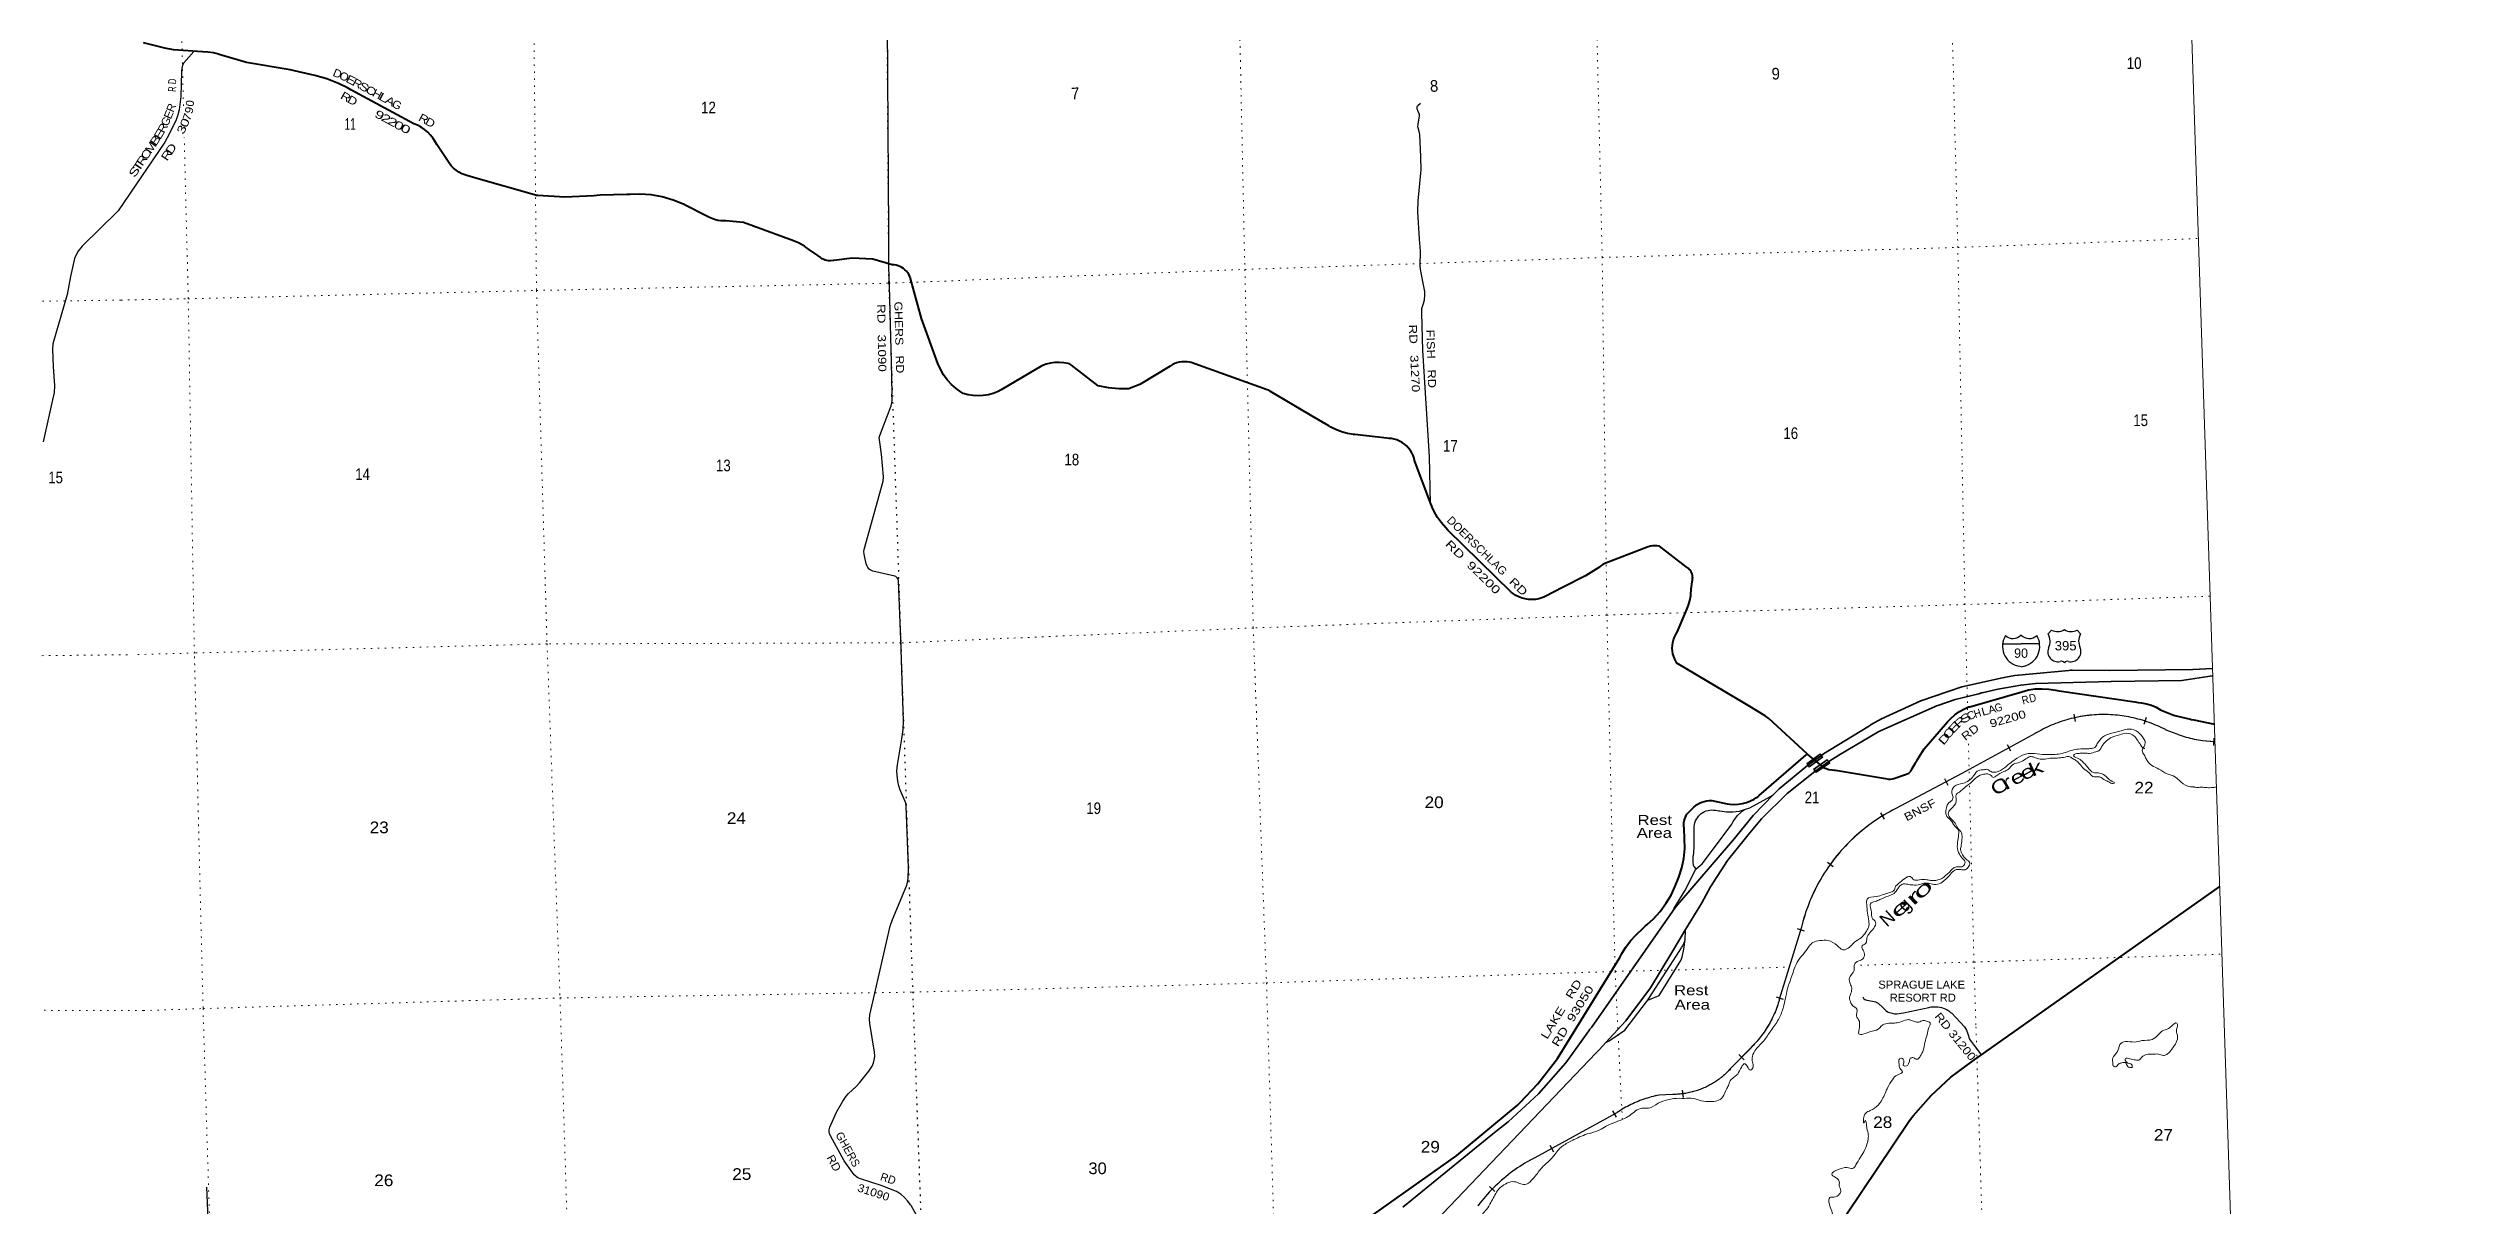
# Model space of a CAD drawing. Header units: feet. Extents: x 497223 to 751810, y -177792 to 12311.
# Drawn here: x 715698 to 751810, y -68450 to -51084 of the extents above; entities that cross this region are included whole.
import ezdxf
from ezdxf.enums import TextEntityAlignment as Align

# ---------------------------------------------------------------- set-up
doc = ezdxf.new("R2010")
doc.units = ezdxf.units.FT
doc.header["$LTSCALE"] = 70
doc.linetypes.add('DOTTED', pattern=[1.5, 0.3, -1.2])
for name, color, linetype, lineweight in [('15', 7, 'Continuous', 25), ('16', 7, 'Continuous', 25), ('18', 7, 'Continuous', 35), ('19', 7, 'Continuous', 25), ('26', 7, 'Continuous', 40), ('29', 7, 'Continuous', 25), ('34', 7, 'Continuous', 25), ('39', 7, 'Continuous', 13), ('4', 7, 'Continuous', 13), ('55', 7, 'Continuous', 13), ('6', 7, 'DOTTED', 25), ('7', 7, 'DOTTED', 13)]:
    doc.layers.add(name, color=color, linetype=linetype, lineweight=lineweight)
for name, color, linetype in [('27', 7, 'Continuous'), ('30', 7, 'Continuous'), ('41', 7, 'Continuous'), ('45', 7, 'Continuous')]:
    doc.layers.add(name, color=color, linetype=linetype)

msp = doc.modelspace()

# ---------------------------------------------------------------- linework, layer by layer
at = {"layer": '15'}
for p, q in [((745286.03, -59889.57), (745288.93, -59886.66)), ((745292.1, -59889.04), (745288.67, -59886.66)), ((745013.32, -60021.04), (745289.73, -60021.04)), ((745289.73, -60366.62), (745225.84, -60348.66)), ((745289.2, -60366.88), (745352.83, -60348.14))]:
    msp.add_line(p, q, dxfattribs=at)
msp.add_lwpolyline([(745565.09, -60021.04), (745289.2, -60021.04), (745289.73, -60021.04)], dxfattribs=at)
for centre, radius, start, end in [((745315.95, -60056.14), 306.13, 148.44436, 254.43378), ((745167.35, -59773.54), 165.66, 227.34248, 315.8117), ((745411.04, -59773.54), 165.66, 224.18831, 312.69403), ((745262.44, -60056.14), 306.13, 283.08087, 31.62484)]:
    msp.add_arc(centre, radius, start, end, dxfattribs=at)
at = {"layer": '16'}
for p, q in [((745694.87, -59870.82), (745746.18, -59812.06)), ((745937.94, -59806.09), (745937.66, -59806.29)), ((746130.03, -59811.97), (746181.42, -59870.82))]:
    msp.add_line(p, q, dxfattribs=at)
for centre, radius, start, end in [((745501.89, -59981.45), 222.05, 332.97043, 29.75871), ((745837.26, -59654.4), 182.07, 239.97227, 303.45418), ((746039.04, -59654.9), 181.52, 236.33975, 300.08743), ((746039.03, -59654.4), 182.07, 236.54582, 236.59441), ((746374.39, -59981.45), 222.05, 150.24129, 207.02957), ((745841.08, -60136.35), 151.42, 159.09177, 283.81923), ((746035.2, -60136.35), 151.42, 256.18077, 20.90823)]:
    msp.add_arc(centre, radius, start, end, dxfattribs=at)
for centre, major_axis, start_param, end_param in [((745896.42, -60335.17), (-19.56, 51.67), 4.95877769, 6.28318531), ((745979.87, -60335.17), (19.56, 51.67), 0, 1.32637542)]:
    msp.add_ellipse(centre, major_axis=major_axis, ratio=0.929097, start_param=start_param, end_param=end_param, dxfattribs=at)
at = {"layer": '18'}
for points in [[(742194.35, -61766.56), (742294.17, -61693.29), (742326.44, -61671.7), (742988.25, -61263.51), (743013.25, -61248.09), (743038.25, -61231.34), (743193.89, -61146.34), (743784.85, -60874.53), (744400.98, -60665.97), (745008.52, -60529.06), (745039.29, -60522.12), (745058.52, -60519.03), (745196.48, -60496.84), (746006, -60418.23), (746032.01, -60415.71), (746056, -60415.87), (746619.44, -60419.74), (747865.72, -60406.85), (748158.69, -60388.68)], [(742304.53, -61855.46), (742403.71, -61785.59), (742553.54, -61691.7), (743155.34, -61334.86), (743990.12, -60965.22), (744020.3, -60951.85), (744040.12, -60946.12), (744300.53, -60853.47), (744654.77, -60768.27), (744695.28, -60756.54), (744704.77, -60755.04), (744939.97, -60701.37), (745284.28, -60638.74), (745503.39, -60616.37), (746638.12, -60582.03), (747699.76, -60570.68), (748153.48, -60497.35)], [(740258.02, -64306.39), (740471.53, -63955.44), (740486.74, -63930.44), (740503.07, -63905.44), (740631.15, -63662.39), (740883.52, -63270.19), (741154.56, -62932.58), (741194, -62883.45), (741194.74, -62882.58), (741396.89, -62643.77), (741778.89, -62264.05), (742193.09, -61933.98), (742304.53, -61855.46)], [(741577.16, -62281.36), (741661.1, -62195.17), (742085.01, -61846.81), (742194.35, -61766.56)], [(740060.12, -64035.05), (740106.81, -63968.17), (740991.86, -62941.48), (741011.47, -62916.48), (741031.72, -62891.48), (741272.56, -62594.14), (741577.16, -62281.36)], [(736014.12, -68470.96), (737361.15, -67375.39), (737386.15, -67352.98), (737411.15, -67333.29), (737596.42, -67187.35), (738052.86, -66768.75), (738463.04, -66304.73), (738804.65, -65825.38), (738822.47, -65800.38), (738845.3, -65775.38), (740060.12, -64035.05)], [(739062, -65999.25), (739361.64, -65675.93), (739731.88, -65181.44), (740048.39, -64650.97), (740258.02, -64306.39)], [(729873.98, -75951.53), (730258.62, -75602.91), (730335.94, -75526.06), (730529.49, -75303.93), (731056.21, -74682.44), (731455.94, -74229.47), (731950.51, -73770.08), (732320.4, -73479.06), (732362.13, -73446.23), (732370.4, -73439.43), (733004.74, -72903.87), (733572.41, -72312.47), (733590.78, -72293.33), (733610.22, -72262.47), (734087.78, -71504.49), (734103.53, -71479.49), (734120.29, -71454.49), (734212.95, -71304.42), (734699.73, -70620.35), (735255.36, -69990.91), (738912.62, -66160.98), (738934.57, -66135.98), (738958.46, -66110.98), (739062, -65999.25)]]:
    msp.add_lwpolyline(points, dxfattribs=at)
at = {"layer": '19'}
for points in [[(741138.65, -62505.05), (741220, -62477.05), (741529, -62307.75), (741577.16, -62281.36)], [(740417.88, -63396.6), (740384.61, -63361.05), (740379, -63355.05), (740377.61, -63346.25), (740371.42, -63282.92), (740371.88, -63219.28), (740379, -63156.05), (740385, -63061.05), (740386, -62801.05), (740385.35, -62787.21), (740386.23, -62758.94), (740390.06, -62730.92), (740396.79, -62703.46), (740406.36, -62676.85), (740418.66, -62651.38), (740433.56, -62627.34), (740450.88, -62604.99), (740470.45, -62584.57), (740492.04, -62566.31), (740515.43, -62550.41), (740540.35, -62537.03), (740566.53, -62526.34), (740593.68, -62518.44), (740621.51, -62513.42), (740649.71, -62511.34), (740677.98, -62512.22), (740706, -62516.05), (740754, -62522.05), (740770.86, -62525.16), (740868.89, -62537.11), (740967.63, -62538.74), (741066, -62530.05), (741138.65, -62505.05)], [(740417.88, -63396.6), (740504, -63320.05), (740675, -63095.05), (740949, -62724.05), (740971.38, -62682.85), (741004.3, -62633.85), (741042.16, -62588.56), (741084.55, -62547.48), (741106, -62530.66), (741138.65, -62505.05)], [(740060.12, -64035.05), (740083.55, -63985.05), (740244, -63727.05), (740405, -63408.05), (740417.88, -63396.6)], [(739690, -65366.05), (739704.88, -65341.05), (740169.95, -64622.04), (740196.35, -64581.23), (740201.79, -64572.04), (740211.14, -64556.23), (740234.35, -64506.46), (740243.63, -64479.54), (740253.19, -64451.79)], [(739690, -65366.05), (739715, -65354.83), (739862, -65293.05), (740183.55, -64768.97), (740197.14, -64744.52), (740203.45, -64718.97), (740232.86, -64599.87), (740253.11, -64454.12), (740253.19, -64451.79)], [(740253.19, -64451.79), (740257.17, -64332.05), (740258.02, -64306.39)], [(739062, -65999.25), (739112, -65974), (739345, -65815.05), (739670.79, -65391.05), (739690, -65366.05)]]:
    msp.add_lwpolyline(points, dxfattribs=at)
at = {"layer": '26'}
msp.add_line((742304.53, -61855.46), (742194.35, -61766.56), dxfattribs=at)
for points in [[(725618.71, -53624.96), (725576.95, -53604.41), (725568.71, -53600.17), (725263.25, -53442.87), (725227.69, -53424.56), (725213.25, -53418.41), (725072.21, -53361.85), (724908.5, -53315.35), (724740.83, -53286.23), (724571.03, -53274.79), (724425.96, -53280.22), (724400.96, -53281.16), (724375.96, -53281.05), (723976.57, -53290.92), (723927.82, -53292.13), (723926.57, -53292.27), (723880.14, -53297.35), (723449.04, -53318.07), (723043.13, -53295.03), (723020.97, -53293.77), (722993.13, -53285.74), (722043.5, -53011.69), (722012.54, -53002.76), (721993.5, -52998.84), (721947.32, -52985.63), (721901.4, -52967.11), (721857.67, -52943.9), (721816.6, -52916.23), (721778.65, -52884.43), (721744.23, -52848.84), (721733.28, -52834.84), (721716.12, -52812.9), (721697.64, -52784.84), (721528.36, -52527.87), (721512.9, -52504.4), (721497.54, -52477.87), (721472.78, -52438.09), (721434.75, -52389.22), (721391.82, -52344.6), (721344.46, -52304.71), (721293.2, -52269.99), (721238.58, -52240.82), (721181.21, -52217.52), (720235.93, -51707.01), (720210.93, -51693.51), (720185.93, -51679.21), (720054.36, -51611.86), (719878.28, -51543.22), (719695.99, -51493.37), (719327.17, -51409.86), (718672.16, -51299.85), (718265.61, -51177.63), (718259.67, -51175.76), (718178.22, -51155.09), (718095.06, -51143.04), (718011.09, -51139.76), (717578.09, -51107.19), (717449.7, -51084.83), (717130.19, -51004.79)], [(734004.46, -56216.24), (733980.84, -56207.82), (732840.17, -55801.49), (732819.52, -55796.4), (732780.11, -55789.98), (732740.24, -55787.72), (732700.35, -55789.63), (732660.88, -55795.71), (732622.26, -55805.88), (732584.92, -55820.03), (732574.26, -55825.4), (732556.35, -55834.43), (732524.26, -55853.96), (732072.55, -56128.9), (731914.49, -56191.75), (731909.6, -56192.08), (731754.9, -56194.34), (731600.81, -56180.41), (731449.02, -56150.46), (731045.73, -55841.33), (731016.15, -55818.66), (730995.73, -55813.51), (730930.69, -55801.86), (730864.06, -55797.02), (730797.29, -55799.17), (730731.1, -55808.29), (730666.23, -55824.28), (730603.39, -55846.96), (729993.83, -56210.16), (729945.17, -56234.27), (729873.81, -56261.99), (729799.95, -56282.1), (729724.39, -56294.38), (729647.96, -56298.7), (729571.49, -56295), (729495.83, -56283.33), (729421.81, -56263.82), (729390.44, -56244.34), (729315.03, -56189.5), (729245.76, -56127.08), (729183.39, -56057.75), (729128.61, -55982.29), (729082.02, -55901.52), (729044.13, -55816.32), (728797.63, -55139.99), (728632.51, -54538.82), (728629.95, -54530.68), (728619.09, -54502.82), (728605.36, -54476.25), (728588.94, -54451.25), (728569.99, -54428.11), (728548.73, -54407.08), (728525.38, -54388.38), (728500.21, -54372.23), (728473.49, -54358.8), (728445.51, -54348.23), (728416.58, -54340.65), (728387.02, -54336.13), (728357.14, -54334.73), (728068.49, -54247.93), (727754.73, -54234.63), (727483.43, -54267.74), (727471.96, -54269.14), (727433.43, -54272.7), (727427.48, -54273.04), (727402.77, -54271.86), (727378.33, -54268.11), (727354.41, -54261.82), (727331.28, -54253.07), (727309.19, -54241.94), (727294.09, -54232.23), (727278.17, -54220.04), (727244.09, -54196.54), (727104.7, -54100.42), (727084.2, -54086.28), (727054.7, -54063.5), (727043.85, -54055.12), (726998.5, -54026.71), (726950.42, -54003.19), (726925.15, -53993.96), (726900.15, -53984.82), (726875.15, -53975.48), (726126.74, -53701.54), (725860.68, -53676.22), (725846.57, -53676.61), (725793.86, -53674.59), (725741.66, -53667.08), (725690.53, -53654.14), (725641.03, -53635.94), (725618.71, -53624.96)], [(740110.53, -59878.35), (740132.89, -59842.4), (740259.61, -59541.69), (740270.15, -59516.69), (740281.71, -59491.69), (740301.99, -59440.67), (740321.67, -59370.53), (740333.91, -59298.72), (740336.97, -59251.02), (740338.25, -59231.14), (740342.22, -59201.02), (740357.06, -59088.63), (740360.06, -59063.63), (740363.16, -59038.63), (740363.71, -59031.11), (740363.12, -59012.24), (740360.56, -58993.54), (740356.06, -58975.21), (740349.67, -58957.44), (740341.45, -58940.45), (740331.51, -58924.4), (740319.94, -58909.49), (740317.46, -58906.9), (740293.79, -58884.92), (740267.46, -58864.52), (739865.34, -58552.95), (739863.55, -58552.61), (739830.1, -58548.24), (739796.37, -58547.4), (739762.73, -58550.08), (739729.56, -58556.27), (739697.22, -58565.89), (739046.4, -58814.63), (739015.66, -58831.42), (738988.27, -58847.07), (738954.83, -58872.13), (738754.72, -58997.04), (738412.95, -59172.16), (738150.98, -59310.6), (738131.55, -59320.87), (738100.98, -59331.63), (738054.46, -59344.45), (738004.36, -59352.75), (737953.67, -59355.76), (737902.94, -59353.46), (737852.73, -59345.88), (737803.59, -59333.08), (737756.05, -59315.22), (737710.64, -59292.48), (737692.86, -59281.11), (737662.21, -59261.52), (737642.86, -59242.57), (736693.32, -58312.69), (736661.03, -58281.07), (736594.55, -58205.26), (736536.35, -58122.92), (736487.08, -58034.95), (736458.02, -57967.32), (736453.24, -57956.18), (736438.52, -57917.32), (736192.85, -57268.33), (736184.31, -57233.44), (736170.1, -57192.76), (736151.71, -57153.78), (736129.35, -57116.94), (736103.26, -57082.64), (736073.73, -57051.25), (736041.08, -57023.12), (736005.67, -56998.56), (735967.88, -56977.83), (735928.14, -56961.17), (735886.87, -56948.76), (735844.53, -56940.72), (735826.58, -56939.23), (735808.31, -56937.72), (735776.58, -56934.13), (735298.38, -56880.1), (735274.85, -56877.45), (735248.38, -56873.2), (735184.02, -56862.89), (735096.41, -56839.25), (735011.75, -56806.59), (734957.88, -56779.11), (734937.34, -56768.63), (734907.88, -56751.34), (734654.1, -56602.34), (734629.91, -56588.13), (734604.1, -56572.79), (734030.84, -56231.93), (734004.46, -56216.24)], [(742082.64, -61670.65), (741504.98, -61138.86), (741448.97, -61099.08), (741196.07, -60942.57), (741171.07, -60927.1), (741146.07, -60913.27), (740127.81, -60307.61), (740115.33, -60288.03), (740095.39, -60250.35), (740079.5, -60210.8), (740067.83, -60169.8), (740060.5, -60127.8), (740057.61, -60085.27), (740059.18, -60042.67), (740065.2, -60000.47), (740075.59, -59959.12), (740090.25, -59919.09), (740109.01, -59880.81), (740131.67, -59844.7)], [(742304.53, -61855.46), (742327.16, -61873.72), (742366.61, -61890.04), (742407.55, -61902.16), (742449.53, -61909.93), (742457.86, -61910.65), (742488.56, -61913.31), (742507.86, -61916.55), (743256.22, -62041.91), (743299.32, -62049.13), (743306.22, -62050.51), (743306.53, -62050.56), (743319.44, -62051.08), (743329.55, -62050.42), (743360.63, -62044.05), (743379.55, -62037.72), (743555.13, -61978.96), (743578.62, -61971.1), (743605.13, -61959.47), (743611.95, -61954.98), (743617.62, -61950.33), (743636.58, -61927.49), (743652.24, -61900.33), (743706.83, -61805.66), (743713.97, -61793.29), (743736.95, -61755.66), (743836.47, -61592.77), (744156.68, -61223.3), (744186.3, -61189.12), (744201.08, -61173.3), (744234.57, -61137.46), (744297.47, -61082.89), (744365.73, -61035.2), (744438.6, -60994.9), (744469.04, -60981.54), (744502.57, -60966.83), (744519.04, -60962.1), (745301.29, -60737.52), (745400.07, -60711.82), (745500.99, -60696.59), (745602.95, -60691.99), (745704.83, -60698.08), (745805.52, -60714.78), (745808.75, -60715.54), (745831.38, -60720.89), (745858.75, -60724.91), (746994.39, -60891.84), (747019.39, -60895.51), (747044.39, -60899.76), (747097.07, -60904.42), (747171.85, -60919.05), (747244.69, -60941.41), (747314.8, -60971.26), (747381.4, -61008.27), (747390.62, -61014.15), (747566.06, -61083.87), (747593.17, -61094.64), (747616.06, -61100.05), (747831.8, -61151.07), (747837.81, -61152.49), (747881.8, -61161.77), (748191, -61226.05)], [(739507.81, -64393.34), (739629.64, -64276.23), (739652.3, -64254.44), (739679.64, -64231.02), (739774.43, -64146.75), (739874.82, -64036.66), (739963.16, -63916.68), (740038.46, -63788.12), (740099.92, -63652.4), (740157.27, -63521.95), (740202.41, -63381.64), (740232.64, -63237.38), (740247.62, -63090.75), (740237.22, -62787.21), (740237.01, -62786.24), (740232.54, -62757.93), (740231.06, -62729.31), (740232.57, -62700.69), (740237.07, -62672.38), (740244.5, -62644.7), (740254.79, -62617.95), (740267.81, -62592.42), (740277.83, -62577.02), (740299, -62549.37), (740321.2, -62528.36), (740382.91, -62469.97), (740410.68, -62443.7), (740432.91, -62428.2), (740464.21, -62410.02), (740499.62, -62394.14), (740536.49, -62382.04), (740574.42, -62373.87), (740613.01, -62369.7), (740651.81, -62369.6), (740882.78, -62420.52), (740920.29, -62425.65), (740983.69, -62428.98), (741047.08, -62425.66), (741109.78, -62415.73), (741171.1, -62399.31), (741230.37, -62376.56), (741286.93, -62347.75), (741312.41, -62331.21), (741341.47, -62312.34), (741362.41, -62294.21), (742058.71, -61691.36), (742082.64, -61670.65)], [(742194.35, -61766.56), (742118.35, -61703.52), (742082.64, -61670.65)], [(741958.75, -69635.37), (743616.74, -67169.83), (743670.22, -67100.69), (743938.26, -66796.28), (744236.66, -66521.55), (744562.14, -66279.53), (748268, -63658.47)], [(735132.16, -68892.82), (736825.96, -67696.03), (737729.15, -66945.28), (737757.27, -66921.91), (737777.8, -66900.21), (738042.5, -66620.34), (738336.54, -66241.04), (739269.58, -64722.79), (739282.09, -64702.43), (739297.36, -64672.79), (739301.03, -64665.67), (739360.31, -64567.83), (739429.49, -64476.72), (739507.81, -64393.34)]]:
    msp.add_lwpolyline(points, dxfattribs=at)
at = {"layer": '29'}
for points in [[(728236.51, -43659.04), (728289, -45800.05), (728302, -46494.05), (728279, -47258.05), (728254, -47774.05), (728273, -49144.05), (728304.49, -53833.28), (728304.49, -54363.38), (728312.17, -54647.64), (728343, -55799.05), (728354, -56271.05)], [(717884.33, -51135.88), (717734.63, -51302.02), (717711.6, -51340.43), (717702, -51386.52), (717698.16, -51438.38), (717688.56, -51808.1), (717661.69, -52007.85), (717644.42, -52081.79), (717619.46, -52157.65), (717511.98, -52376.61), (717446.72, -52495.68), (716748.19, -53522.88)], [(736281.51, -54127.03), (736267.2, -53948.71), (736240.32, -53541.52), (736244.16, -53372.5), (736286.39, -52957.63), (736290.23, -52910.57), (736286.39, -52711.78), (736271.03, -52381.42), (736266.24, -52353.08), (736244.16, -52281.54), (736242.25, -52261.85), (736244.16, -52223.92), (736264.32, -52099.55), (736265.76, -52083.95), (736264.32, -52076.27), (736257.6, -52057.3), (736244.16, -52031.85), (736231.21, -51993.68), (736228.81, -51981.91), (736228.81, -51973.51), (736229.77, -51966.06), (736233.13, -51956.7), (736236.49, -51951.18), (736241.77, -51944.7), (736278.71, -51908.92)], [(716748.19, -53522.88), (716208.76, -54052.64), (716146, -54133.91), (716094.32, -54237.34), (716033.54, -54508.41), (715985.41, -54777.46), (715769.48, -55517.29), (715761.3, -55605.41), (715775, -55860.29), (715792.08, -56151.24), (715787.94, -56246.84), (715751.45, -56405.96), (715624.62, -56987.32)], [(736299, -55052.05), (736303.64, -54988.78), (736326.67, -54914.83), (736342.03, -54858.17), (736345.86, -54788.06), (736343.95, -54735.25), (736311.32, -54557.58), (736280.61, -54400.08), (736276.77, -54354.95), (736281.51, -54127.03)], [(736430, -57919.05), (736417, -57207.05), (736316, -55619.05), (736299, -55052.05)], [(728342.15, -56449.05), (728349.32, -56426.08), (728352.39, -56403.56), (728355.98, -56362.62), (728354, -56271.05)], [(728577.02, -63639.18), (728588.54, -63592.13), (728596.21, -63537.39), (728603.9, -63380.86), (728565.5, -62454.14), (728559.75, -62409.96), (728550.15, -62383.07), (728473.37, -62198.7), (728458.03, -62148.75), (728444.59, -62077.69), (728431.15, -61987.42), (728427.31, -61922.13), (728434.99, -61833.77), (728504.08, -61445.81), (728523.28, -61304.63), (728527.12, -61179.78), (728484.89, -59954.4), (728454.18, -59074.74), (728446.51, -59048.81), (728433.07, -59027.69), (728413.88, -59010.4), (728396.6, -59002.75), (728066.47, -58927.81), (728039.6, -58916.29), (728028.08, -58910.56), (728014.65, -58900.92), (727991.62, -58875.95), (727980.1, -58856.75), (727966.67, -58818.37), (727937.88, -58676.21), (727934.04, -58635.87), (727935.96, -58603.26), (728221.94, -57579.51), (728227.7, -57512.33), (728196.99, -57174.3), (728166.28, -56959.19), (728164.36, -56925.53), (728172.04, -56896.72), (728212.34, -56790.17), (728342.15, -56449.05)], [(728635, -68439.05), (728586.58, -68374.5), (728540.52, -68324.56), (728488.69, -68276.55), (728421.52, -68235.25), (728191.2, -68143.06), (727884.1, -68043.19), (727843.86, -68027.42), (727823.71, -68014.94), (727810.27, -68005.34), (727788.13, -67984.61), (727761.26, -67951), (727638.42, -67774.3), (727431.13, -67397.85), (727417.71, -67363.29), (727413.87, -67334.48), (727413.87, -67311.44), (727423.46, -67267.25), (727523.26, -67044.45), (727619.24, -66879.29), (727669.13, -66806.29), (727699.85, -66766.94), (727815, -66660.32), (727864.92, -66603.69), (728006.94, -66429.85), (728054.93, -66355.92), (728076.03, -66306.93), (728091.4, -66238.76), (728095.24, -66204.19), (728091.39, -66145.59), (728022.29, -65715.37), (728018.48, -65648.18), (728022.29, -65584.76), (728053, -65454.16), (728329.39, -64255.68), (728360.13, -64155.84), (728577.02, -63639.18)], [(742916, -65314.05), (742932.33, -65343.55), (742943.85, -65353.16), (742958.26, -65361.79), (742976.48, -65366.6), (743061.91, -65377.16), (743086.84, -65382.93), (743107, -65390.61), (743127.15, -65399.25), (743146.36, -65411.73), (743215.46, -65473.19), (743258.63, -65518.34), (743280.72, -65534.66), (743295.1, -65543.31), (743313.33, -65550.03), (743353.66, -65561.55), (743389.15, -65569.24), (743408.34, -65570.2), (743426.59, -65569.23), (743526.4, -65553.86), (743906.44, -65473.19), (743939.07, -65466.96), (743970.74, -65464.55), (744014.89, -65464.55), (744040.8, -65465.51), (744068.63, -65470.32), (744096.46, -65477.04), (744148.29, -65496.24), (744179, -65511.61), (744203.95, -65526.98), (744231.78, -65548.1), (744248.1, -65561.55), (744440.04, -65765.14), (744457.31, -65788.67), (744468.83, -65815.56), (744489.94, -65868.86), (744516.82, -65949.53), (744537.93, -65985.55), (744570.56, -66026.36), (744697.24, -66187.7)], [(718299.76, -74861.2), (718190, -70792.05), (718079, -68169.05)], [(728635, -68439.05), (728745.87, -68637.65), (728772.75, -68706.79), (728784.26, -68772.09)]]:
    msp.add_lwpolyline(points, dxfattribs=at)
at = {"layer": '34'}
for p, q in [((746078.06, -61075.96), (746102.01, -61183.94)), ((747165.59, -61123.78), (747130.8, -61228.78)), ((745079.77, -61529.16), (745132.65, -61626.31)), ((748182.07, -61433.66), (748173.31, -61543.92)), ((744138.41, -62041.19), (744190.21, -62138.92)), ((743178.93, -62553.79), (743236.36, -62648.33)), ((742383.53, -63294.22), (742472.98, -63359.27)), ((741931.13, -64290.1), (742036.79, -64322.8)), ((741616.62, -65315.15), (741722.29, -65347.85)), ((741058.08, -66180.15), (741136.68, -66257.97)), ((740204.64, -66715.34), (740218.6, -66825.07)), ((739161.72, -67022.8), (739214.93, -67119.77)), ((738222.97, -67540.84), (738276.17, -67637.82)), ((737316.87, -68158.9), (737396.21, -68235.96))]:
    msp.add_line(p, q, dxfattribs=at)
at = {"layer": '34', "lineweight": 13}
for p, q in [((747630.15, -61372.71), (747465.08, -61313.05)), ((748178.93, -61487.08), (748011.74, -61473.81)), ((741996.36, -64269.1), (741659.4, -65357.88)), ((741246.78, -66069.3), (740924.78, -66394.54)), ((740063.08, -66778.14), (739858.71, -66788.54)), ((739225, -67052.08), (737995.72, -67726.55))]:
    msp.add_line(p, q, dxfattribs=at)
at = {"layer": '34'}
for points in [[(748195.3, -61489.49), (748011.61, -61474.91), (747980.91, -61470.32), (747950.51, -61465.06), (747920.18, -61459.27), (747889.73, -61453.11), (747859.56, -61446.28), (747829.65, -61438.93), (747799.6, -61431.22), (747769.83, -61422.82), (747740.31, -61413.94), (747710.69, -61404.49), (747681.51, -61394.56), (747652.37, -61384.3), (747629.15, -61375.5), (747629.08, -61373.5), (747464.01, -61313.84), (747463.92, -61311.73), (747433.42, -61295.84), (747402.16, -61280.46), (747370.62, -61265.6), (747338.72, -61251.01), (747306.62, -61237.23), (747274.41, -61224.06), (747241.84, -61211.15), (747209.08, -61199.05), (747176.21, -61187.58), (747142.89, -61176.53), (747109.62, -61166.22), (747076.19, -61156.24), (747042.37, -61146.98), (747008.64, -61138.44), (746974.62, -61130.43), (746940.59, -61122.86), (746906.19, -61116.01), (746871.95, -61109.69), (746837.34, -61104.08), (746802.89, -61099.01), (746768.16, -61094.48), (746733.51, -61090.66), (746698.76, -61087.46), (746663.99, -61084.72), (746629.03, -61082.77), (746594.06, -61081.27), (746559.16, -61080.49), (746524.26, -61080.17), (746489.33, -61080.72), (746454.39, -61081.73), (746419.61, -61083.28), (746384.74, -61085.46), (746349.95, -61088.35), (746315.03, -61091.87), (746280.39, -61095.75), (746245.73, -61100.52), (746211.23, -61105.84), (746176.72, -61111.61), (746142.56, -61118), (746108.2, -61125.21), (746074.1, -61132.77), (746040.25, -61141.14), (746006.48, -61149.79), (745972.7, -61159.33), (745939.35, -61169.33), (745906.17, -61179.87), (745872.89, -61191.03), (745840.11, -61202.92), (745807.44, -61215.08), (745775.01, -61228.05), (745742.57, -61241.48), (745710.75, -61255.45), (745678.99, -61270.13), (745647.5, -61285.19), (745616.17, -61300.78), (745585.37, -61317.1), (745554.55, -61333.88), (745524.18, -61351.1), (745498.17, -61366.55), (744398.28, -61965.26), (743402.54, -62492.97), (743402.62, -62495), (743360.09, -62516.67), (743318.92, -62538.86), (743278.1, -62561.77), (743237.29, -62585.29), (743197.19, -62609.64), (743157.71, -62634.59), (743118.22, -62660.14), (743079.46, -62686.54), (743041.3, -62713.53), (743003.25, -62741.37), (742966.06, -62769.68), (742929.1, -62798.48), (742892.63, -62828.22), (742856.99, -62858.46), (742821.72, -62889.41), (742786.93, -62920.72), (742752.62, -62952.99), (742719.04, -62985.51), (742685.93, -63018.98), (742653.55, -63052.69), (742621.54, -63087.13)], [(742621.54, -63087.13), (742590.36, -63122.03), (742559.78, -63157.55), (742529.69, -63193.41), (742500.32, -63230.13), (742471.43, -63267.19), (742443.38, -63304.74), (742415.81, -63342.65), (742389.21, -63381.27), (742363.09, -63420.26), (742337.69, -63459.48), (742312.89, -63499.32), (742288.94, -63539.62), (742265.58, -63580.53), (742242.83, -63621.43), (742221.04, -63663.05), (742199.97, -63704.9), (742179.38, -63747.13), (742159.76, -63789.47), (742140.86, -63832.64), (742122.55, -63875.82), (742105.33, -63919.36), (742088.47, -63963.02), (742072.57, -64007.39), (742057.52, -64051.64), (742043.18, -64096.13), (742029.45, -64141.22), (742016.92, -64186.32), (742004.75, -64231.52), (741995.76, -64268.03), (741997.87, -64267.94), (741661.25, -65355.6), (741665.11, -65353.46), (741656.41, -65383.5), (741647.86, -65410.66), (741638.85, -65437.68), (741629.47, -65464.77), (741619.5, -65491.53), (741609.12, -65517.98), (741598.37, -65544.52), (741587.03, -65570.71), (741575.27, -65596.62), (741562.98, -65622.55), (741550.33, -65648.02), (741537.35, -65673.41), (741523.75, -65698.63), (741509.76, -65723.38), (741495.3, -65748.02), (741480.57, -65772.39), (741465.21, -65796.6), (741449.62, -65820.4), (741433.41, -65844.02), (741416.97, -65867.24), (741400.06, -65890.32), (741382.76, -65912.96), (741365.04, -65935.3), (741347.05, -65957.4), (741328.47, -65979.16), (741309.63, -66000.68), (741290.39, -66021.74), (741270.89, -66042.57), (741250.86, -66062.89), (741245.53, -66068.26), (741249.53, -66068.09), (740926.36, -66394.51), (740928.42, -66396.4), (740913.75, -66412.28), (740899.57, -66426.96), (740885.12, -66441.39), (740870.41, -66455.75), (740855.45, -66469.72), (740840.3, -66483.35), (740824.9, -66496.91), (740809.23, -66510.07), (740793.38, -66522.92), (740777.19, -66535.61), (740760.9, -66547.88), (740744.44, -66560), (740727.63, -66571.8), (740710.71, -66583.2), (740693.55, -66594.35), (740676.28, -66605.26), (740658.67, -66615.86), (740641.04, -66626.12), (740623.07, -66636.07), (740605.09, -66645.68), (740586.83, -66655.06), (740568.48, -66664.03), (740549.95, -66672.67), (740531.33, -66681.07), (740512.44, -66689.07), (740493.45, -66696.83), (740474.36, -66704.16), (740455.18, -66711.26), (740435.81, -66717.88), (740416.35, -66724.23), (740396.87, -66730.27), (740377.21, -66735.97), (740357.44, -66741.27), (740337.51, -66746.24), (740317.64, -66750.97)], [(740317.64, -66750.97), (740297.57, -66755.2), (740277.5, -66759.11), (740257.33, -66762.76), (740237.23, -66766), (740216.86, -66768.84), (740196.56, -66771.42), (740176.23, -66773.5), (740155.91, -66775.42), (740135.38, -66776.85), (740115.01, -66777.94), (740094.64, -66778.7), (740074.08, -66779.14), (740065.1, -66779.16), (740063.12, -66779.24), (739858.84, -66789.64), (739829.64, -66795.48), (739800.67, -66801.97), (739771.79, -66808.96), (739742.82, -66816.33), (739714.14, -66824.32), (739685.71, -66832.8), (739657.19, -66841.63), (739628.97, -66851.1), (739601.02, -66861.05), (739573, -66871.52), (739545.4, -66882.44), (739517.87, -66893.69), (739490.47, -66905.61), (739463.51, -66917.96), (739436.64, -66930.82), (739410, -66943.99), (739383.49, -66957.82), (739357.39, -66971.92), (739331.41, -66986.69), (739305.83, -67001.73), (739280.36, -67017.28), (739255.3, -67033.26), (739230.52, -67049.71), (739225.57, -67053.03), (737996.23, -67727.53), (737957.87, -67747.51), (737920.19, -67768.25), (737882.86, -67789.67), (737845.52, -67811.63), (737808.86, -67834.34), (737772.77, -67857.62), (737736.67, -67881.44), (737701.25, -67906.02), (737666.39, -67931.16), (737631.63, -67957.07), (737597.66, -67983.41), (737563.92, -68010.19), (737530.64, -68037.84), (737498.12, -68065.94), (737465.94, -68094.7), (737434.22, -68123.78), (737402.94, -68153.73), (737372.34, -68183.9), (737342.17, -68214.96), (737312.68, -68246.22), (737283.52, -68278.15), (737255.15, -68310.5), (737227.33, -68343.41), (737199.95, -68376.63), (737173.25, -68410.63), (737146.99, -68444.96), (737142.46, -68451.12)]]:
    msp.add_lwpolyline(points, dxfattribs=at)
at = {"layer": '34', "lineweight": 13}
msp.add_lwpolyline([(745497.63, -61365.59), (744397.76, -61964.29), (743401.42, -62492.32)], dxfattribs=at)
for centre, radius, start, end in [((746529.65, -63081.66), 2002.49, 62.15437, 121.02214), ((748263.47, -59720.65), 1771.13, 249.05133, 261.82906), ((744608.39, -64896.42), 2688.24, 116.67637, 166.50692), ((740090.93, -64910.03), 1634.33, 314.81149, 344.17502), ((740061.75, -65606.61), 1171.45, 270.16309, 317.60434), ((740183.88, -68464.11), 1706.83, 100.98241, 124.17939), ((739125.36, -69925.26), 2471.93, 117.19276, 143.35955)]:
    msp.add_arc(centre, radius, start, end, dxfattribs=at)
at = {"layer": '39'}
msp.add_line((746973.45, -66377.88), (746973.03, -66377.86), dxfattribs=at)
for points in [[(747145.12, -61589.89), (747120.74, -61582.83), (747080.69, -61536.16), (747031.38, -61459.68), (746986.91, -61403.13), (746864.75, -61361.84), (746765.27, -61384.04), (746630.7, -61431.83), (746548.9, -61493.56), (746508.78, -61543.52), (746453.77, -61622.27), (746410.25, -61638.15), (746316.95, -61664.12), (746238.37, -61657.28), (746174.31, -61661.92), (746106.41, -61670.75), (746075.16, -61692.16), (746133.01, -61732.06), (746205.29, -61781.43), (746291.42, -61874.53), (746374.8, -61949.61), (746445.36, -61956.78), (746524.6, -61979.7), (746599.47, -62043.06), (746681.95, -62096.04), (746692.22, -62101.66), (746670.66, -62114.62), (746605.45, -62091.13), (746542, -62061.52), (746490.33, -62025.39), (746435.64, -62013.55), (746367.16, -62008.3), (746306.57, -61950.4), (746225.85, -61891.31), (746164.6, -61817.32), (746110.35, -61767.21), (746058.92, -61737.11), (746005.58, -61709.11), (745947.7, -61717.52), (745855.91, -61731.35), (745749.59, -61733.7), (745649.78, -61747.86), (745553.33, -61745.78), (745488.12, -61722.28), (745425.41, -61710.76), (745362.58, -61745.55), (745268.26, -61795.72), (745173.12, -61825.79), (745099.74, -61897.25), (745031.07, -61936.3), (744909.34, -62003.7), (744863.9, -62021.66), (744849.13, -62004.15), (744799.71, -61973.97), (744745.43, -61972.17), (744673.84, -61989.2), (744580.43, -62061.48), (744475.64, -62150.32), (744403.78, -62209.64), (744355.23, -62249.88), (744318.13, -62275.55), (744311.59, -62312.06), (744314.72, -62388.42), (744231.04, -62502.57), (744195.67, -62570.45), (744236.71, -62641.24), (744297.8, -62711.2), (744341.01, -62785.93), (744393.99, -62854.21), (744402.8, -62922.29), (744391.61, -63041.52), (744382.13, -63104.31), (744411.47, -63183.63), (744464.38, -63249.9), (744520.8, -63303.95), (744495.45, -63371.42), (744448.82, -63409.57), (744384.43, -63406.17), (744296.4, -63413.81), (744232.56, -63472.79), (744159.43, -63550.28), (744087.49, -63607.58), (743982, -63630.02), (743900.92, -63611.21), (743830.6, -63610.07), (743769.12, -63628.69), (743663.05, -63637.07), (743588.31, -63626.04), (743502.04, -63627.57), (743446.13, -63684.22), (743385.12, -63763.22), (743294.39, -63803.17), (743172.09, -63856.5), (743099, -63885.67), (743028.07, -63918.78), (743037.29, -63996.91), (743046.84, -64083.07)], [(746431.38, -61516.5), (746511.7, -61418.6), (746629.99, -61365.43), (746788.95, -61324.69), (746910.31, -61297.56), (747042.73, -61344.47), (747127.02, -61441.66), (747151.28, -61495.02), (747146.58, -61527.42), (747126.34, -61572.54), (747104.34, -61623.77), (747136.87, -61682.82), (747163.39, -61742.13), (747249.84, -61843.26), (747354.45, -61897.34), (747479.92, -61970.7), (747596.14, -62014.25), (747685.62, -62091.1), (747829.13, -62163.72), (747887.01, -62163.92)], [(741038.55, -66476.43), (741098.17, -66363.26), (741140.46, -66317.24), (741180.19, -66355.87), (741232.85, -66416.12), (741270.8, -66362.22), (741261.99, -66294.14), (741258.46, -66207.72), (741312.4, -66102.85), (741429.57, -65973.23), (741535.9, -65823.93), (741649.43, -65654.21), (741718.86, -65486.29), (741761.82, -65309.39), (741797.67, -65154.93), (741851.64, -65001.74), (741887.37, -64893.58), (741950.42, -64766.19), (742042.03, -64649.7), (742116.26, -64550.03), (742166.4, -64499.66), (742271.65, -64471.18), (742396.09, -64470.11), (742529.66, -64545.15), (742581.66, -64589.31), (742628.74, -64611.54), (742676.27, -64595.5), (742748.3, -64540.2), (742786.75, -64498.36), (742888.26, -64427.77), (742959.22, -64346.35), (743000.44, -64274.2), (743004.35, -64173.39), (742983.63, -64059.5), (742974.2, -63927.03), (742979.01, -63848.32), (743114, -63810.57), (743221.25, -63782.02), (743314.31, -63750.02), (743385.23, -63716.91), (743399.54, -63674.05), (743472.75, -63598.58), (743640.08, -63517.23), (743677.89, -63557.95), (743766.24, -63558.35), (743876.73, -63559.86), (743929.26, -63567.77), (743983.62, -63571.58), (744041.42, -63561.16), (744116.44, -63529.9), (744160.98, -63489.82), (744219.14, -63439.12), (744273.04, -63382.56), (744338.61, -63365.78), (744416.54, -63356.54), (744448.06, -63292.84), (744422.29, -63251.63), (744362.96, -63175.55), (744332.14, -63060.06), (744347.17, -62936.65), (744353.99, -62857.86), (744352.26, -62815.66), (744316.46, -62774.85), (744276.41, -62728.19), (744240.03, -62673.31), (744204.48, -62638.54), (744168.59, -62595.72), (744160.45, -62543.72), (744174.95, -62456.56), (744210.74, -62398.73), (744245.83, -62373.13), (744267.83, -62321.9), (744251.25, -62260.18), (744285.22, -62158.14), (744413.87, -62112.6), (744506.43, -62068.54), (744575.88, -61999.26), (744654.85, -61917.51), (744726.76, -61908.52), (744786.73, -61902.04), (744838.32, -61936.15), (744912.89, -61943.16), (745038.71, -61877.61), (745134.05, -61803.24), (745229.63, -61734.9), (745373.49, -61668.61), (745491.83, -61665.77), (745645.07, -61681.62), (745745.37, -61679.52), (745851.52, -61673.15), (745956.93, -61648.7), (746059.84, -61612.27), (746151.64, -61598.44), (746289.94, -61592.76), (746345.98, -61588.45), (746395.6, -61574.34), (746431.38, -61516.5)], [(748216.63, -62166.95), (748167, -62174.05), (748119, -62177.05), (748043, -62174.05), (747989, -62171.05), (747920, -62174.05), (747881, -62168.05)], [(743046.84, -64083.07), (743054.82, -64131.06), (743107.81, -64199.34), (743079.11, -64283.05), (743021.77, -64353.85), (742975.11, -64440.31), (742961.78, -64507.29), (742934.54, -64528.54), (742901.62, -64558.07), (742919.96, -64613.68), (742939.28, -64693.41), (742915.27, -64744.72), (742830.65, -64786.44), (742793.88, -64820.16), (742783.79, -64917.2), (742712.55, -65040.9), (742725.7, -65116.86), (742748.45, -65182.35), (742737.46, -65257.29), (742717.02, -65346.7), (742728.69, -65386.48), (742777.91, -65460.96), (742817.06, -65485.52), (742827.46, -65543.47), (742819.74, -65600.15), (742863.28, -65682.91), (742864.4, -65759.36), (742861.95, -65797.71), (742856.89, -65870.39), (742917.35, -65875.96), (743036.05, -65832.84), (743119.66, -65815.32), (743216.84, -65736.85), (743306.14, -65711.04), (743392.32, -65707.51), (743468.16, -65696.35), (743579.01, -65657.58), (743635.46, -65663.31), (743688.48, -65683.28), (743757.12, -65692.54), (743814.51, -65672.07), (743870.96, -65677.81), (743924.23, -65703.8), (743907.06, -65774.96), (743879.43, -65884.8), (743845.94, -65998.91), (743822.56, -66114.61), (743776.15, -66207.1), (743741.72, -66248.77), (743711.65, -66250), (743664.48, -66225.77), (743624.89, -66239.47), (743611.07, -66294.39), (743547.31, -66355.39), (743522.76, -66344.31), (743532.57, -66289.56), (743494.11, -66232.76), (743457.09, -66260.45), (743459.56, -66320.74), (743468.12, -66382.79), (743508.75, -66443.53), (743438.07, -66482.66), (743360.85, -66558.3), (743287.45, -66678.07), (743257.92, -66741.68), (743166.53, -66912.51), (743059.82, -67003.45), (742992.9, -67036.39), (742935.23, -67099.15), (742933.58, -67205.91), (742948.13, -67169.08), (742976.79, -67280.63), (742997.01, -67382.47), (742958.72, -67575.27), (742897.34, -67694.55), (742825.77, -67810.21), (742762.75, -67889.3), (742677.91, -67876.67), (742544.6, -67906.3), (742473.75, -67941.41), (742449.18, -67978.66), (742505.18, -68022.66), (742563, -68110.87), (742560.31, -68143.19), (742585.64, -68222.67), (742567.57, -68271.73), (742481.26, -68321.57), (742421.13, -68324.03), (742413.13, -68423), (742451.56, -68528.11), (742459.6, -68626.42), (742392.53, -68753.98), (742290, -68848.78), (742201.41, -68940.98), (742087.59, -69054.36), (741967.26, -69155.92), (741876.62, -69197.89)], [(746955.42, -66376.9), (746931.19, -66375.59), (746888.44, -66361.24), (746855.91, -66302.18), (746799.79, -66304.48), (746750.42, -66324.63), (746705.96, -66366.71), (746671.07, -66348.01), (746664.84, -66293.92), (746660.94, -66247.78), (746702.25, -66177.64), (746752.75, -66086.99), (746768.57, -66031.99), (746853.04, -65986.25), (746985.82, -65992.88), (747101.41, -65972.04), (747253.26, -65953.73), (747350.6, -65879.28), (747410.6, -65824.48), (747487.78, -65797.16), (747538.42, -65758.84), (747624.72, -65709), (747634.71, -65756.91), (747619.3, -65821.96), (747637.03, -65911.81), (747580.73, -66057.05), (747519.87, -66140.07), (747473.33, -66180.22), (747423.71, -66194.34), (747350.57, -66173.18), (747260.37, -66176.88), (747174.1, -66178.41), (747099.58, -66221.73), (747066.9, -66257.29), (747004.84, -66261.85), (746917.75, -66243.28), (746853.28, -66237.87), (746867.61, -66293.65), (746949.51, -66332.56), (746953.47, -66380.47)], [(734702.03, -71925.99), (734736.33, -71831.98), (734763.52, -71760.41), (734823.8, -71663.32), (734858.76, -71585.39), (734943.42, -71495.36), (734995.98, -71454.96), (735072.75, -71417.59), (735109.77, -71389.9), (735160.86, -71411.96), (735180.14, -71441.36), (735202.1, -71438.45), (735213.86, -71333.29), (735219.17, -71266.64), (735250.21, -71190.89), (735306.61, -71146.3), (735340.47, -71090.56), (735409.83, -71019.27), (735452.7, -70987.31), (735461.44, -70906.43), (735489.28, -70850.94), (735559.31, -70795.73), (735573.01, -70787.11), (735593.41, -70746.02), (735580.27, -70670.06), (735573.88, -70611.94), (735609.09, -70540.04), (735655.99, -70459.61), (735719.42, -70390.58), (735817.92, -70344.26), (735864.71, -70310.14), (735879.79, -70237.05), (735928.04, -70140.46), (735999.28, -70016.75), (736050.19, -69936.15), (736086.7, -69797.77), (736119.57, -69717.91), (736242.73, -69636.37), (736304.7, -69629.8), (736371.57, -69546.53), (736421.74, -69447.85), (736474.22, -69405.43), (736545.55, -69382.38), (736586.61, -69306.21), (736593.76, -69235.46), (736615.84, -69186.24), (736683.41, -69169.38), (736716.75, -69149.89), (736799.04, -69100.22), (736833.54, -68961.92), (736908.9, -68791.74), (736982.19, -68718.28), (737036.51, -68671.77), (737089.89, -68651.46), (737135.46, -68685.82), (737182.58, -68659.73), (737213.21, -68573.93), (737272.63, -68505.06), (737334.59, -68399.86), (737385.17, -68311.22), (737437.68, -68220.49), (737489.58, -68164.01), (737577.81, -68112.08), (737691.23, -68087.29), (737764.54, -68112.47), (737845.62, -68131.29), (737947.39, -68066.72), (738020.18, -67981.2), (738138.87, -67839.44), (738251.02, -67734.19), (738373.46, -67586.24), (738431.79, -67539.56), (738583, -67456.86), (738695.28, -67403.95), (738812.06, -67362.92), (738962.67, -67314.47), (739064.6, -67253.92), (739188.9, -67200.51), (739315.37, -67151.03), (739421.39, -67092.33), (739507.04, -67026.41), (739607.78, -66986.05), (739702.07, -66984.19), (739845.68, -66911.87), (739984.1, -66859.89), (740081.66, -66839.78), (740238.16, -66837.39), (740372.7, -66837.91), (740490.6, -66873.33), (740629.56, -66883.74), (740727.61, -66875.69), (740811.67, -66819.9), (740876.56, -66688.4), (740906.25, -66628.81), (740933.6, -66561.25), (740990, -66516.67), (741038.55, -66476.43)]]:
    msp.add_spline(points, degree=3, dxfattribs=at)
at = {"layer": '4'}
msp.add_lwpolyline([(497222.97, 5471.78), (528293.91, 6177.1), (559363.85, 6925.15), (590432.73, 7715.93), (621500.49, 8549.46), (652567.07, 9425.72), (683632.43, 10344.71), (714696.49, 11306.43), (745759.19, 12310.89), (751809.62, -170897.82), (720494.89, -171910.42), (689178.8, -172879.94), (657861.41, -173806.39), (626542.78, -174689.76), (595222.96, -175530.05), (563902.01, -176327.26), (532580.01, -177081.38), (501256.99, -177792.42)], close=True, dxfattribs=at)
at = {"layer": '55'}
for points in [[(742073.23, -61815.24), (742275.5, -61668.32), (742313.7, -61720.91), (742111.43, -61867.83)], [(742084.4, -61817.01), (742273.72, -61679.49), (742302.52, -61719.13), (742113.2, -61856.65)], [(742177.8, -61898.83), (742381.7, -61754.18), (742419.31, -61807.19), (742215.41, -61951.85)], [(742379.8, -61765.33), (742188.95, -61900.72), (742217.3, -61940.69), (742408.15, -61805.29)]]:
    msp.add_lwpolyline(points, close=True, dxfattribs=at)
at = {"layer": '6'}
msp.add_lwpolyline([(727866.18, -34148.36), (728072.74, -38388.62), (728242.8, -43677.93), (728268.61, -49122.13), (728304.25, -54610.2), (728486.6, -60003.69), (728664.47, -65238.32), (728860.52, -70623.19), (729139.36, -75970.45)], dxfattribs=at)
at = {"layer": '7'}
for p, q in [((717727.97, -51950.49), (717667.65, -49508.35)), ((717799.39, -54842.47), (717739.69, -52425.28)), ((744486.83, -61010.16), (744447.07, -59429.99)), ((744582.01, -64793.21), (744499.26, -61504.29)), ((739308.81, -67156.38), (739198.94, -64933.54)), ((718021.88, -65490.33), (718184.17, -70786))]:
    msp.add_line(p, q, dxfattribs=at)
for points in [[(739198.94, -64933.54), (739076.77, -59587.91), (739006.06, -54224.07), (738879.83, -48828.28), (738771.66, -43339.62), (738653.51, -38037.65), (738364.39, -33808.23)], [(744447.07, -59429.99), (744340.52, -54073.66), (744203.34, -48704.49), (744066.7, -43206.94), (743908.28, -37803.95), (743646.68, -33635.24)], [(733000.29, -33982.64), (733237.52, -38207.51), (733374.58, -43529.8), (733530.4, -48956.2), (733646.69, -54403.68), (733771.82, -59772.38), (733971.78, -65105.71), (734135.73, -70540.21)], [(722754.72, -38542.96), (722844.9, -43897.38), (722971.28, -49438.67), (723022.51, -54718.77), (723181.04, -60020.63), (723376.06, -65331.06), (723543.18, -70646.66), (723756.41, -76064.47)], [(716790.59, -54862.76), (717799.39, -54842.47), (723022.51, -54718.77), (728304.25, -54610.2), (733646.69, -54403.68), (739006.06, -54224.07), (744340.52, -54073.66), (747946.4, -53940.07)], [(716790.59, -54862.76), (712470.64, -54925.77), (707164.43, -55048.8), (701728.04, -55190.11), (698329.26, -55308.74)], [(718021.52, -65481.33), (717891.5, -60160.74), (717799.39, -54842.47)], [(748121.67, -59304.23), (744447.07, -59429.99), (739076.77, -59587.91), (733772.18, -59781.38), (728486.6, -60003.69), (723181.04, -60020.63), (717902.2, -60156.68), (716958.94, -60182.22)], [(694019.64, -60875.48), (696461.58, -60723.95), (701859.73, -60527.58), (707285.92, -60382.58), (712560.86, -60230.39), (716958.94, -60182.22)], [(717127.9, -65520.97), (718021.88, -65490.33), (723376.06, -65331.06), (728668.47, -65244.17), (733971.78, -65105.71), (739198.94, -64933.54), (741740.23, -64871.55)], [(742881.38, -64840.84), (744582.01, -64793.21), (748296.93, -64675.16)], [(744750.49, -70191.29), (744611.38, -65734.28), (744582.01, -64793.21)], [(717127.9, -65520.97), (712700.49, -65509.3), (707380.94, -65652.87), (702056.35, -65879.03), (700768.6, -65955.7)]]:
    msp.add_lwpolyline(points, dxfattribs=at)

# ---------------------------------------------------------------- texts
at = {"layer": '15'}
msp.add_text('90', height=140, dxfattribs=at).set_placement((745288.65, -60229.15), align=Align.CENTER)
at = {"layer": '16', "width": 1.05}
msp.add_text('395', height=140, dxfattribs=at).set_placement((745957.74, -60117.86), align=Align.CENTER)
at = {"layer": '27'}
for s, rotation, width, p in [('D', 336.703, 1.1, (720014.38, -51519.68)), ('O', 333.703, 1.1, (720111.63, -51564.01)), ('E', 332.892, 1.25, (720211.49, -51613.66)), ('R', 331.628, 1.2, (720309.27, -51667.06)), ('S', 331.628, 1.3, (720408.63, -51720.72)), ('R', 330.23, 1.25, (720132.6, -51867.59)), ('D', 331.628, 1.2, (720234.95, -51922.41)), ('C', 331.628, 1.2, (720508.8, -51774.82)), ('H', 331.628, 1.15, (720605.66, -51827.12)), ('L', 331.628, 1.5, (720700.43, -51878.31)), ('A', 331.628, 1.35, (720799.79, -51931.97)), ('G', 331.628, 1.1, (720901.21, -51986.75)), ('9', 331.628, 1.5, (720640.46, -52138.82)), ('2', 331.628, 1.5, (720739.3, -52192.03)), ('2', 331.628, 1.5, (720834.07, -52243.21)), ('0', 331.628, 1.6, (720931.19, -52296.87)), ('0', 331.628, 1.6, (721032.04, -52348.06)), ('R', 331.895, 1.2, (721302.65, -52195.68)), ('D', 330.889, 1.2, (721400.51, -52252.07)), ('C', 23.696, 1.1, (744561.42, -61147.4)), ('H', 18.019, 0.9, (744653.03, -61119.58)), ('L', 16.019, 1.15, (744763.13, -61086.87)), ('A', 16.019, 1.05, (744867.21, -61060.19)), ('G', 16.019, 0.9, (744966.81, -61030.62)), ('R', 14.584, 0.9, (745367.69, -60916.57)), ('D', 13.582, 0.9, (745475.6, -60890.36)), ('D', 49.085, 1.55, (744182.38, -61482.2)), ('O', 49.085, 1.45, (744251.17, -61395.1)), ('E', 47.088, 1.75, (744329.14, -61311.29)), ('R', 41.944, 1.55, (744410.53, -61236.8)), ('S', 34.94, 1.5, (744487.83, -61181.67))]:
    msp.add_text(s, height=120, rotation=rotation, dxfattribs=dict(at, width=width)).set_placement(p, align=Align.CENTER)
for s, rotation, width, p in [('DOERSCHLAG', 315.599, 1.05, (736666.34, -58177.36)), ('RD  92200', 315.599, 1.4, (736642.81, -58535.03)), ('RD', 315.599, 1.3, (737600.47, -59099.07)), ('92200', 16.019, 1.25, (744837.53, -61278.12)), ('RD', 38.086, 1.2, (744453.14, -61478.18)), ('LAKE   RD', 58.427, 1.3, (738180.17, -65961.07)), ('RD  93050', 58.427, 1.35, (738342.99, -66074.92))]:
    msp.add_text(s, height=120, rotation=rotation, dxfattribs=dict(at, width=width)).set_placement(p)
at = {"layer": '30'}
for s, rotation, width, p in [('D', 88.513, 0.65, (717618.57, -51583.95)), ('R', 67.853, 1.05, (717598.4, -51998.71)), ('R', 87.339, 0.7, (717618.46, -51700.16)), ('9', 75.339, 1.1, (717870.3, -52029.54)), ('0', 82.513, 1.05, (717883.87, -51919.01)), ('E', 59.274, 1.35, (717414.23, -52404.43)), ('R', 61.855, 1.2, (717469.65, -52309.13)), ('G', 63.855, 1.05, (717516.93, -52207.68)), ('E', 66.855, 1.15, (717561.25, -52103.62)), ('3', 63.855, 1.4, (717754.83, -52330.71)), ('0', 66.787, 1.45, (717802.33, -52226.87)), ('7', 70.853, 1.2, (717841.87, -52136.36)), ('R', 55.783, 1.35, (717154.66, -52798.84)), ('O', 55.783, 1.3, (717219.48, -52705.75)), ('M', 55.783, 1.25, (717286.05, -52606.8)), ('B', 55.783, 1.45, (717354.33, -52499.7)), ('R', 55.783, 1.35, (717524.28, -52722.41)), ('D', 55.783, 1.35, (717590.99, -52626.23)), ('S', 55.783, 1.45, (717038.17, -52971.99)), ('T', 55.783, 1.65, (717096.55, -52889.69))]:
    msp.add_text(s, height=120, rotation=rotation, dxfattribs=dict(at, width=width)).set_placement(p, align=Align.CENTER)
for s, rotation, width, p in [('RD   31090', 271.007, 1.25, (728133.18, -54924.35)), ('GHERS   RD', 271.534, 1.15, (728388.58, -54886.26)), ('RD   31270', 272.717, 1.25, (736105.43, -55232.88)), ('FISH   RD', 271.717, 1.2, (736369.39, -55306.73)), ('RD 31200', 309, 1.2, (743983.74, -65611.28)), ('RD', 298.839, 1.1, (727369.3, -67725.95)), ('31090', 341.985, 1.1, (727825.98, -68229.15))]:
    msp.add_text(s, height=120, rotation=rotation, dxfattribs=dict(at, width=width)).set_placement(p)
at = {"layer": '30', "width": 1.05}
for s, p in [('SPRAGUE LAKE', (743147.18, -65191.41)), ('RESORT RD', (743318.1, -65386.76))]:
    msp.add_text(s, height=120, dxfattribs=at).set_placement(p)
at = {"layer": '30'}
for s, rotation, p in [('GHERS', 298.839, (727502.22, -67381.83)), ('RD', 341.985, (728168.19, -68062.86))]:
    msp.add_text(s, height=120, rotation=rotation, dxfattribs=at).set_placement(p)
at = {"layer": '34', "width": 1.2}
msp.add_text('BNSF', height=120, rotation=27.922, dxfattribs=at).set_placement((743574.87, -62683.25))
at = {"layer": '41'}
for s, rotation, width, p in [('C', 31.857, 1.35, (744906.81, -62308.92)), ('r', 30.398, 1.65, (745058.98, -62221.8)), ('e', 27.751, 1.4, (745183.08, -62153.17)), ('e', 28.332, 1.45, (745331.82, -62079.46)), ('k', 24.606, 1.5, (745462.14, -62015.74)), ('e', 41.521, 1.9, (743431.53, -64151.15)), ('r', 44.013, 2.2, (743672.46, -63961.33)), ('o', 44.064, 2, (743773.44, -63877.77))]:
    msp.add_text(s, height=200, rotation=rotation, dxfattribs=dict(at, width=width)).set_placement(p)
for s, rotation, p in [('g', 44.284, (743552.9, -64054.28)), ('N', 42.202, (743278.06, -64276.67))]:
    msp.add_text(s, height=200, rotation=rotation, dxfattribs=at).set_placement(p)
at = {"layer": '45', "width": 1.25}
for s, p in [('Area', (739523.42, -62929.62)), ('Rest', (739536.74, -62736.83)), ('Area', (740093.28, -65506.69)), ('Rest', (740084, -65290.05))]:
    msp.add_text(s, height=150, dxfattribs=at).set_placement(p)
at = {"layer": '7'}
for s, width, p in [('10', 0.85, (746874.15, -51396.33)), ('12', 0.85, (725491.39, -52062.1)), ('11', 0.65, (720143.66, -52308.59)), ('15', 0.85, (746971.92, -56753.36)), ('17', 0.85, (736619.72, -57137.28)), ('16', 0.85, (741724.04, -56947.32)), ('14', 0.85, (720303.22, -57563.33)), ('13', 0.85, (725714.46, -57431.11)), ('18', 0.85, (730941.3, -57342.96)), ('22', 1.1, (746989.56, -62263.96)), ('19', 0.85, (731268.18, -62572.63)), ('20', 1.1, (736342.2, -62483.36)), ('21', 0.85, (742043.54, -62409.58)), ('23', 1.1, (720520.16, -62859.94)), ('24', 1.1, (725877.75, -62721.78)), ('28', 1.1, (743070.67, -67282.4)), ('29', 1.1, (736285.2, -67651.55)), ('27', 1.1, (747280.02, -67473.03)), ('25', 1.1, (725958.66, -68060.28)), ('30', 1.05, (731301.12, -67974.32)), ('26', 1.1, (720590.04, -68154.01))]:
    msp.add_text(s, height=175, dxfattribs=dict(at, width=width)).set_placement(p)
at = {"layer": '7', "width": 0.95}
for s, p in [('8', (736426.99, -51741.08)), ('9', (741551.07, -51556.2)), ('7', (731044.74, -51852.12))]:
    msp.add_text(s, height=175, rotation=2.349, dxfattribs=at).set_placement(p)
at = {"layer": '7', "width": 0.85}
msp.add_text('15', height=175, dxfattribs=at).set_placement((715810.08, -57611.75), align=Align.CENTER)

doc.saveas('drawing.dxf')
